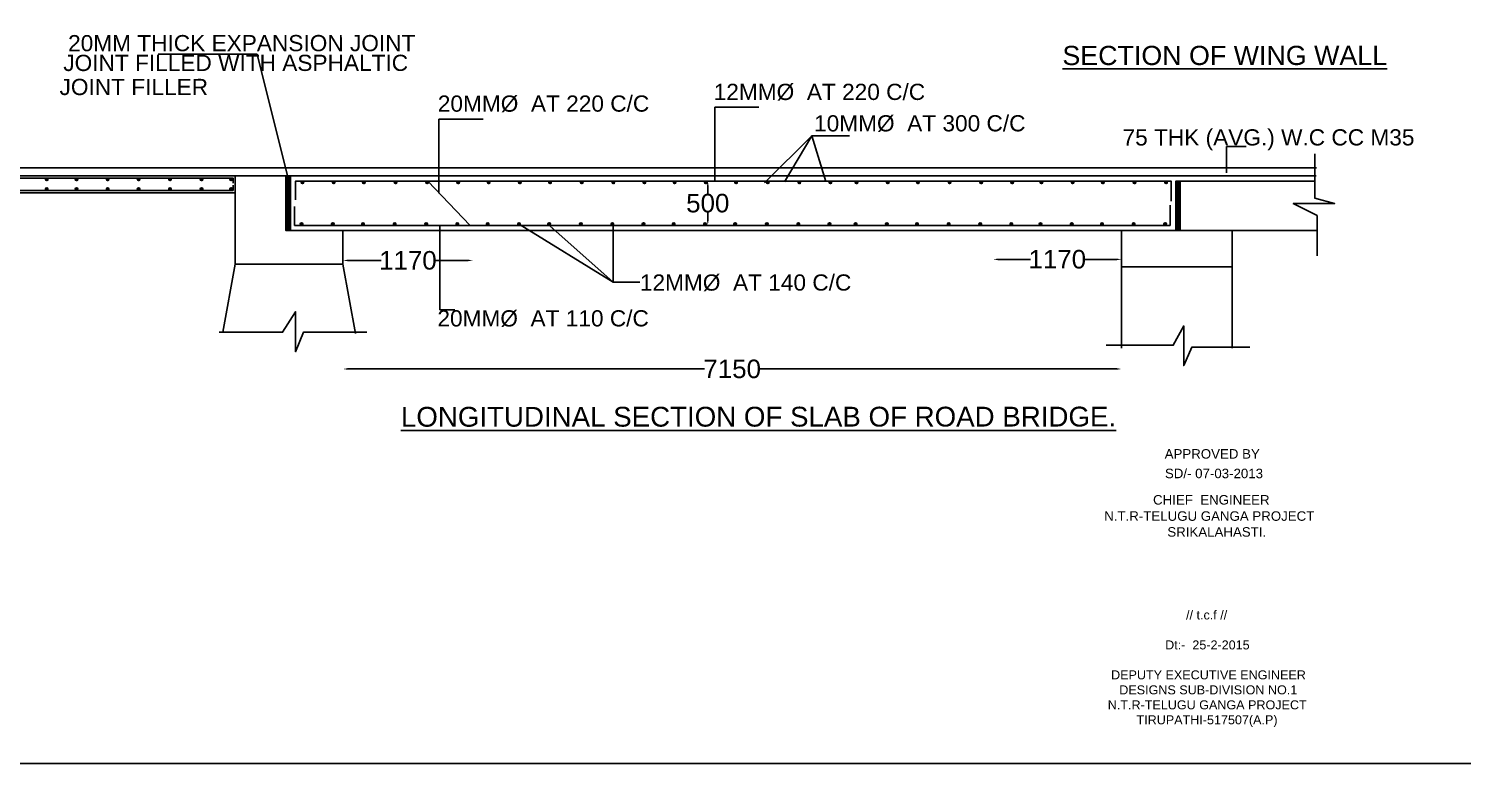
# Model space of a CAD drawing. Header units: inches. Extents: x 490680 to 509728, y -171190 to -158359.
# Drawn here: x 497580 to 505311, y -171190 to -167226 of the extents above; entities that cross this region are included whole.
import ezdxf

# ---------------------------------------------------------------- set-up
doc = ezdxf.new("R2010")
doc.units = ezdxf.units.IN
doc.header["$MEASUREMENT"] = 0
for name, color, linetype in [('DIMENSION', 7, 'Continuous'), ('DRAWING', 7, 'Continuous'), ('TEXT', 7, 'Continuous')]:
    doc.layers.add(name, color=color, linetype=linetype)
doc.styles.get("Standard").update_dxf_attribs({"font": 'arial.ttf'})
doc.dimstyles.new('ST100', dxfattribs={"dimtxt": 100, "dimasz": 25, "dimexe": 0, "dimexo": 300, "dimgap": 0.09, "dimtad": 0, "dimtih": 1, "dimtoh": 1, "dimdec": 0, "dimzin": 0, "dimdsep": 46, "dimtxsty": 'Standard', "dimcen": 0, "dimse1": 1, "dimse2": 1, "dimadec": 0, "dimazin": 0, "dimtfac": 1, "dimtdec": 0, "dimtofl": 0, "dimtmove": 0, "dimatfit": 3, "dimfxl": 2000, "dimtolj": 1, "dimtzin": 0, "dimarcsym": 0})
doc.dimstyles.get("Standard").update_dxf_attribs({"dimtxt": 0.18, "dimasz": 0.18, "dimexe": 0.18, "dimexo": 0.0625, "dimgap": 0.09, "dimtad": 0, "dimtih": 1, "dimtoh": 1, "dimdec": 4, "dimzin": 0, "dimdsep": 46, "dimtxsty": 'Standard', "dimcen": 0.09, "dimadec": 0, "dimazin": 0, "dimtfac": 1, "dimtdec": 4, "dimtofl": 0, "dimtmove": 0, "dimatfit": 3, "dimfxl": 1, "dimtolj": 1, "dimtzin": 0, "dimarcsym": 0})
pattern_1 = [(45, (40996.27806, -4804.35846), (-0.085871426526, 0.085871426526), [])]

# ---------------------------------------------------------------- blocks, each defined once
blk = doc.blocks.new('*D110')
at = {"layer": 'Defpoints', "color": 0, "ltscale": 0.4, "transparency": 16777216}
for p in [(499274, -168496), (499975, -168476.6), (499975, -168496)]:
    blk.add_point(p, dxfattribs=at)
at = {"layer": 'DIMENSION', "color": 0, "lineweight": -2, "ltscale": 0.4, "transparency": 16777216}
for p, q in [((499299, -168476.6), (499479.9, -168476.6)), ((499950, -168476.6), (499769, -168476.6))]:
    blk.add_line(p, q, dxfattribs=at)
at = {"layer": 'DIMENSION', "color": 0, "ltscale": 0.4, "transparency": 16777216}
for points in [[(499299, -168472.4), (499299, -168480.7), (499274, -168476.6)], [(499950, -168472.4), (499950, -168480.7), (499975, -168476.6)]]:
    blk.add_solid(points, dxfattribs=at)
at = {"layer": 'DIMENSION', "color": 0, "ltscale": 0.4, "transparency": 16777216, "insert": (499624.5, -168476.6), "char_height": 100, "attachment_point": 5}
blk.add_mtext('\\A1;1170', dxfattribs=at)
blk = doc.blocks.new('*D111')
at = {"layer": 'Defpoints', "color": 0, "ltscale": 0.4, "transparency": 16777216}
for p in [(499274, -168496), (503472.9, -168511.5), (503472.9, -169062.4)]:
    blk.add_point(p, dxfattribs=at)
at = {"layer": 'DIMENSION', "color": 0, "lineweight": -2, "ltscale": 0.4, "transparency": 16777216}
for p, q in [((499299, -169062.4), (501224.6, -169062.4)), ((503447.9, -169062.4), (501522.3, -169062.4))]:
    blk.add_line(p, q, dxfattribs=at)
at = {"layer": 'DIMENSION', "color": 0, "ltscale": 0.4, "transparency": 16777216}
for points in [[(499299, -169058.2), (499299, -169066.6), (499274, -169062.4)], [(503447.9, -169058.2), (503447.9, -169066.6), (503472.9, -169062.4)]]:
    blk.add_solid(points, dxfattribs=at)
at = {"layer": 'DIMENSION', "color": 0, "ltscale": 0.4, "transparency": 16777216, "insert": (501373.5, -169062.4), "char_height": 100, "attachment_point": 5}
blk.add_mtext('\\A1;7150', dxfattribs=at)
blk = doc.blocks.new('*D112')
at = {"layer": 'Defpoints', "color": 0, "ltscale": 0.4, "transparency": 16777216}
for p in [(502780.7, -168470.7), (502780.7, -168476.6), (503472.9, -168476.6)]:
    blk.add_point(p, dxfattribs=at)
at = {"layer": 'DIMENSION', "color": 0, "lineweight": -2, "ltscale": 0.4, "transparency": 16777216}
for p, q in [((502805.7, -168470.7), (502982.3, -168470.7)), ((503447.9, -168470.7), (503271.4, -168470.7))]:
    blk.add_line(p, q, dxfattribs=at)
at = {"layer": 'DIMENSION', "color": 0, "ltscale": 0.4, "transparency": 16777216}
for points in [[(502805.7, -168466.6), (502805.7, -168474.9), (502780.7, -168470.7)], [(503447.9, -168466.6), (503447.9, -168474.9), (503472.9, -168470.7)]]:
    blk.add_solid(points, dxfattribs=at)
at = {"layer": 'DIMENSION', "color": 0, "ltscale": 0.4, "transparency": 16777216, "insert": (503126.8, -168470.7), "char_height": 100, "attachment_point": 5}
blk.add_mtext('\\A1;1170', dxfattribs=at)
blk = doc.blocks.new('*D113')
at = {"layer": 'Defpoints', "color": 0, "ltscale": 0.4, "transparency": 16777216}
for p in [(501116.5, -168048.1), (501116.5, -168287.6), (501241.8, -168287.6)]:
    blk.add_point(p, dxfattribs=at)
at = {"layer": 'DIMENSION', "color": 0, "lineweight": -2, "ltscale": 0.4, "transparency": 16777216}
for p, q in [((501241.8, -168073.1), (501241.8, -168116.7)), ((501241.8, -168262.6), (501241.8, -168219))]:
    blk.add_line(p, q, dxfattribs=at)
at = {"layer": 'DIMENSION', "color": 0, "ltscale": 0.4, "transparency": 16777216}
for points in [[(501237.7, -168073.1), (501246, -168073.1), (501241.8, -168048.1)], [(501237.7, -168262.6), (501246, -168262.6), (501241.8, -168287.6)]]:
    blk.add_solid(points, dxfattribs=at)
at = {"layer": 'DIMENSION', "color": 0, "ltscale": 0.4, "transparency": 16777216, "insert": (501241.8, -168167.9), "char_height": 100, "attachment_point": 5}
blk.add_mtext('\\A1;500', dxfattribs=at)

msp = doc.modelspace()

# ---------------------------------------------------------------- hatches: boundary and pattern name
at = {"layer": 'DRAWING', "ltscale": 0.4}
h = msp.add_hatch(dxfattribs=at)
h.set_pattern_fill('ANSI31', color=256, scale=0.971524, style=0)
h.set_pattern_definition([(45, (31248.48911, -10736), (-0.085871426526, 0.085871426526), [])])
h.paths.add_polyline_path([(497683.6, -168038.9, 1), (497670, -168038.9, 1)])
h = msp.add_hatch(dxfattribs=at)
h.set_pattern_fill('ANSI31', color=256, scale=0.971524, style=0)
h.set_pattern_definition([(45, (31409.27638, -10736), (-0.085871426526, 0.085871426526), [])])
h.paths.add_polyline_path([(497844.4, -168038.9, 1), (497830.8, -168038.9, 1)])
h = msp.add_hatch(dxfattribs=at)
h.set_pattern_fill('ANSI31', color=256, scale=0.971524, style=0)
h.set_pattern_definition([(45, (31576.86432, -10736), (-0.085871426526, 0.085871426526), [])])
h.paths.add_polyline_path([(498012, -168038.9, 1), (497998.4, -168038.9, 1)])
h = msp.add_hatch(dxfattribs=at)
h.set_pattern_fill('ANSI31', color=256, scale=0.971524, style=0)
h.set_pattern_definition([(45, (31743.9665, -10736), (-0.085871426526, 0.085871426526), [])])
h.paths.add_polyline_path([(498179.1, -168038.9, 1), (498165.5, -168038.9, 1)])
h = msp.add_hatch(dxfattribs=at)
h.set_pattern_fill('ANSI31', color=256, scale=0.971524, style=0)
h.set_pattern_definition([(45, (31913.49749, -10736), (-0.085871426526, 0.085871426526), [])])
h.paths.add_polyline_path([(498348.6, -168038.9, 1), (498335, -168038.9, 1)])
h = msp.add_hatch(dxfattribs=at)
h.set_pattern_fill('ANSI31', color=256, scale=0.971524, style=0)
h.set_pattern_definition([(45, (32083.51424, -10736), (-0.085871426526, 0.085871426526), [])])
h.paths.add_polyline_path([(498518.6, -168038.9, 1), (498505, -168038.9, 1)])
h = msp.add_hatch(dxfattribs=at)
h.set_pattern_fill('ANSI31', color=256, scale=0.971524, style=0)
h.set_pattern_definition([(45, (32242.84422, -10736), (-0.085871426526, 0.085871426526), [])])
h.paths.add_polyline_path([(498678, -168038.9, 1), (498664.4, -168038.9, 1)])
h = msp.add_hatch(dxfattribs=at)
h.set_pattern_fill('ANSI31', color=256, scale=0.971524, style=0)
h.set_pattern_definition(pattern_1)
h.paths.add_polyline_path([(498967, -168315.8), (498991.8, -168315.8), (498991.8, -168019.5), (498967, -168019.5)])
h = msp.add_hatch(dxfattribs=at)
h.set_pattern_fill('ANSI31', color=256, scale=0.971524, style=0)
h.set_pattern_definition([(45, (32627.56784, -10752.03015), (-0.085871426526, 0.085871426526), [])])
h.paths.add_polyline_path([(499062.7, -168054.9, 1), (499049.1, -168054.9, 1)])
h = msp.add_hatch(dxfattribs=at)
h.set_pattern_fill('ANSI31', color=256, scale=0.971524, style=0)
h.set_pattern_definition([(45, (32796.1273, -10752.03015), (-0.085871426526, 0.085871426526), [])])
h.paths.add_polyline_path([(499231.3, -168054.9, 1), (499217.7, -168054.9, 1)])
h = msp.add_hatch(dxfattribs=at)
h.set_pattern_fill('ANSI31', color=256, scale=0.971524, style=0)
h.set_pattern_definition([(45, (32958.85762, -10752.03015), (-0.085871426526, 0.085871426526), [])])
h.paths.add_polyline_path([(499394, -168054.9, 1), (499380.4, -168054.9, 1)])
h = msp.add_hatch(dxfattribs=at)
h.set_pattern_fill('ANSI31', color=256, scale=0.971524, style=0)
h.set_pattern_definition([(45, (33129.8459, -10752.03015), (-0.085871426526, 0.085871426526), [])])
h.paths.add_polyline_path([(499565, -168054.9, 1), (499551.4, -168054.9, 1)])
h = msp.add_hatch(dxfattribs=at)
h.set_pattern_fill('ANSI31', color=256, scale=0.971524, style=0)
h.set_pattern_definition([(45, (33299.86265, -10752.03015), (-0.085871426526, 0.085871426526), [])])
h.paths.add_polyline_path([(499735, -168054.9, 1), (499721.4, -168054.9, 1)])
h = msp.add_hatch(dxfattribs=at)
h.set_pattern_fill('ANSI31', color=256, scale=0.971524, style=0)
h.set_pattern_definition([(45, (33467.45059, -10752.03015), (-0.085871426526, 0.085871426526), [])])
h.paths.add_polyline_path([(499902.6, -168054.9, 1), (499889, -168054.9, 1)])
h = msp.add_hatch(dxfattribs=at)
h.set_pattern_fill('ANSI31', color=256, scale=0.971524, style=0)
h.set_pattern_definition([(45, (33631.63819, -10752.03015), (-0.085871426526, 0.085871426526), [])])
h.paths.add_polyline_path([(500066.8, -168054.9, 1), (500053.2, -168054.9, 1)])
h = msp.add_hatch(dxfattribs=at)
h.set_pattern_fill('ANSI31', color=256, scale=0.971524, style=0)
h.set_pattern_definition([(45, (33800.19765, -10752.03015), (-0.085871426526, 0.085871426526), [])])
h.paths.add_polyline_path([(500235.3, -168054.9, 1), (500221.7, -168054.9, 1)])
h = msp.add_hatch(dxfattribs=at)
h.set_pattern_fill('ANSI31', color=256, scale=0.971524, style=0)
h.set_pattern_definition([(45, (33962.92797, -10752.03015), (-0.085871426526, 0.085871426526), [])])
h.paths.add_polyline_path([(500398.1, -168054.9, 1), (500384.5, -168054.9, 1)])
h = msp.add_hatch(dxfattribs=at)
h.set_pattern_fill('ANSI31', color=256, scale=0.971524, style=0)
h.set_pattern_definition([(45, (34133.91625, -10752.03015), (-0.085871426526, 0.085871426526), [])])
h.paths.add_polyline_path([(500569, -168054.9, 1), (500555.4, -168054.9, 1)])
h = msp.add_hatch(dxfattribs=at)
h.set_pattern_fill('ANSI31', color=256, scale=0.971524, style=0)
h.set_pattern_definition([(45, (34303.933, -10752.03015), (-0.085871426526, 0.085871426526), [])])
h.paths.add_polyline_path([(500739.1, -168054.9, 1), (500725.5, -168054.9, 1)])
h = msp.add_hatch(dxfattribs=at)
h.set_pattern_fill('ANSI31', color=256, scale=0.971524, style=0)
h.set_pattern_definition([(45, (34471.52094, -10752.03015), (-0.085871426526, 0.085871426526), [])])
h.paths.add_polyline_path([(500906.6, -168054.9, 1), (500893, -168054.9, 1)])
h = msp.add_hatch(dxfattribs=at)
h.set_pattern_fill('ANSI31', color=256, scale=0.971524, style=0)
h.set_pattern_definition([(45, (34634.73702, -10752.03015), (-0.085871426526, 0.085871426526), [])])
h.paths.add_polyline_path([(501069.9, -168054.9, 1), (501056.3, -168054.9, 1)])
h = msp.add_hatch(dxfattribs=at)
h.set_pattern_fill('ANSI31', color=256, scale=0.971524, style=0)
h.set_pattern_definition([(45, (34803.29648, -10752.03015), (-0.085871426526, 0.085871426526), [])])
h.paths.add_polyline_path([(501238.4, -168054.9, 1), (501224.8, -168054.9, 1)])
h = msp.add_hatch(dxfattribs=at)
h.set_pattern_fill('ANSI31', color=256, scale=0.971524, style=0)
h.set_pattern_definition([(45, (34966.0268, -10752.03015), (-0.085871426526, 0.085871426526), [])])
h.paths.add_polyline_path([(501401.2, -168054.9, 1), (501387.6, -168054.9, 1)])
h = msp.add_hatch(dxfattribs=at)
h.set_pattern_fill('ANSI31', color=256, scale=0.971524, style=0)
h.set_pattern_definition([(45, (35137.01508, -10752.03015), (-0.085871426526, 0.085871426526), [])])
h.paths.add_polyline_path([(501572.1, -168054.9, 1), (501558.5, -168054.9, 1)])
h = msp.add_hatch(dxfattribs=at)
h.set_pattern_fill('ANSI31', color=256, scale=0.971524, style=0)
h.set_pattern_definition([(45, (35307.03183, -10752.03015), (-0.085871426526, 0.085871426526), [])])
h.paths.add_polyline_path([(501742.2, -168054.9, 1), (501728.6, -168054.9, 1)])
h = msp.add_hatch(dxfattribs=at)
h.set_pattern_fill('ANSI31', color=256, scale=0.971524, style=0)
h.set_pattern_definition([(45, (35474.61977, -10752.03015), (-0.085871426526, 0.085871426526), [])])
h.paths.add_polyline_path([(501909.7, -168054.9, 1), (501896.1, -168054.9, 1)])
h = msp.add_hatch(dxfattribs=at)
h.set_pattern_fill('ANSI31', color=256, scale=0.971524, style=0)
h.set_pattern_definition([(45, (35615.49079, -10752.03015), (-0.085871426526, 0.085871426526), [])])
h.paths.add_polyline_path([(502050.6, -168054.9, 1), (502037, -168054.9, 1)])
h = msp.add_hatch(dxfattribs=at)
h.set_pattern_fill('ANSI31', color=256, scale=0.971524, style=0)
h.set_pattern_definition([(45, (35784.05025, -10752.03015), (-0.085871426526, 0.085871426526), [])])
h.paths.add_polyline_path([(502219.2, -168054.9, 1), (502205.6, -168054.9, 1)])
h = msp.add_hatch(dxfattribs=at)
h.set_pattern_fill('ANSI31', color=256, scale=0.971524, style=0)
h.set_pattern_definition([(45, (35946.78057, -10752.03015), (-0.085871426526, 0.085871426526), [])])
h.paths.add_polyline_path([(502381.9, -168054.9, 1), (502368.3, -168054.9, 1)])
h = msp.add_hatch(dxfattribs=at)
h.set_pattern_fill('ANSI31', color=256, scale=0.971524, style=0)
h.set_pattern_definition([(45, (36117.76884, -10752.03015), (-0.085871426526, 0.085871426526), [])])
h.paths.add_polyline_path([(502552.9, -168054.9, 1), (502539.3, -168054.9, 1)])
h = msp.add_hatch(dxfattribs=at)
h.set_pattern_fill('ANSI31', color=256, scale=0.971524, style=0)
h.set_pattern_definition([(45, (36287.7856, -10752.03015), (-0.085871426526, 0.085871426526), [])])
h.paths.add_polyline_path([(502722.9, -168054.9, 1), (502709.3, -168054.9, 1)])
h = msp.add_hatch(dxfattribs=at)
h.set_pattern_fill('ANSI31', color=256, scale=0.971524, style=0)
h.set_pattern_definition([(45, (36455.37353, -10752.03015), (-0.085871426526, 0.085871426526), [])])
h.paths.add_polyline_path([(502890.5, -168054.9, 1), (502876.9, -168054.9, 1)])
h = msp.add_hatch(dxfattribs=at)
h.set_pattern_fill('ANSI31', color=256, scale=0.971524, style=0)
h.set_pattern_definition([(45, (36612.76047, -10752.03015), (-0.085871426526, 0.085871426526), [])])
h.paths.add_polyline_path([(503047.9, -168054.9, 1), (503034.3, -168054.9, 1)])
h = msp.add_hatch(dxfattribs=at)
h.set_pattern_fill('ANSI31', color=256, scale=0.971524, style=0)
h.set_pattern_definition([(45, (36781.31993, -10752.03015), (-0.085871426526, 0.085871426526), [])])
h.paths.add_polyline_path([(503216.4, -168054.9, 1), (503202.8, -168054.9, 1)])
h = msp.add_hatch(dxfattribs=at)
h.set_pattern_fill('ANSI31', color=256, scale=0.971524, style=0)
h.set_pattern_definition([(45, (36944.05025, -10752.03015), (-0.085871426526, 0.085871426526), [])])
h.paths.add_polyline_path([(503379.2, -168054.9, 1), (503365.6, -168054.9, 1)])
h = msp.add_hatch(dxfattribs=at)
h.set_pattern_fill('ANSI31', color=256, scale=0.971524, style=0)
h.set_pattern_definition([(45, (37115.03853, -10752.03015), (-0.085871426526, 0.085871426526), [])])
h.paths.add_polyline_path([(503550.2, -168054.9, 1), (503536.6, -168054.9, 1)])
h = msp.add_hatch(dxfattribs=at)
h.set_pattern_fill('ANSI31', color=256, scale=0.971524, style=0)
h.set_pattern_definition([(45, (37285.05528, -10752.03015), (-0.085871426526, 0.085871426526), [])])
h.paths.add_polyline_path([(503720.2, -168054.9, 1), (503706.6, -168054.9, 1)])
h = msp.add_hatch(dxfattribs=at)
h.set_pattern_fill('ANSI31', color=256, scale=0.971524, style=0)
h.set_pattern_definition(pattern_1)
h.paths.add_polyline_path([(503789.2, -168048.1), (503766.3, -168048.1), (503766.3, -168315.8), (503789.2, -168315.8), (503789.2, -168291.5)])
h = msp.add_hatch(dxfattribs=at)
h.set_pattern_fill('ANSI31', color=256, scale=0.971524, style=0)
h.set_pattern_definition([(315, (31248.48911, -325394.74372), (-0.085871426526, -0.085871426526), [])])
h.paths.add_polyline_path([(497670, -168091.8, 1), (497683.6, -168091.8, 1)])
h = msp.add_hatch(dxfattribs=at)
h.set_pattern_fill('ANSI31', color=256, scale=0.971524, style=0)
h.set_pattern_definition([(315, (31409.27638, -325394.74372), (-0.085871426526, -0.085871426526), [])])
h.paths.add_polyline_path([(497830.8, -168091.8, 1), (497844.4, -168091.8, 1)])
h = msp.add_hatch(dxfattribs=at)
h.set_pattern_fill('ANSI31', color=256, scale=0.971524, style=0)
h.set_pattern_definition([(315, (31576.86432, -325394.74372), (-0.085871426526, -0.085871426526), [])])
h.paths.add_polyline_path([(497998.4, -168091.8, 1), (498012, -168091.8, 1)])
h = msp.add_hatch(dxfattribs=at)
h.set_pattern_fill('ANSI31', color=256, scale=0.971524, style=0)
h.set_pattern_definition([(315, (31743.9665, -325394.74372), (-0.085871426526, -0.085871426526), [])])
h.paths.add_polyline_path([(498165.5, -168091.8, 1), (498179.1, -168091.8, 1)])
h = msp.add_hatch(dxfattribs=at)
h.set_pattern_fill('ANSI31', color=256, scale=0.971524, style=0)
h.set_pattern_definition([(315, (31913.49749, -325394.74372), (-0.085871426526, -0.085871426526), [])])
h.paths.add_polyline_path([(498335, -168091.8, 1), (498348.6, -168091.8, 1)])
h = msp.add_hatch(dxfattribs=at)
h.set_pattern_fill('ANSI31', color=256, scale=0.971524, style=0)
h.set_pattern_definition([(315, (32083.51424, -325394.74372), (-0.085871426526, -0.085871426526), [])])
h.paths.add_polyline_path([(498505, -168091.8, 1), (498518.6, -168091.8, 1)])
h = msp.add_hatch(dxfattribs=at)
h.set_pattern_fill('ANSI31', color=256, scale=0.971524, style=0)
h.set_pattern_definition([(315, (32242.84422, -325394.74372), (-0.085871426526, -0.085871426526), [])])
h.paths.add_polyline_path([(498664.4, -168091.8, 1), (498678, -168091.8, 1)])
h = msp.add_hatch(dxfattribs=at)
h.set_pattern_fill('ANSI31', color=256, scale=0.971524, style=0)
h.set_pattern_definition([(315, (32622.71022, -325583.70519), (-0.085871426526, -0.085871426526), [])])
h.paths.add_polyline_path([(499044.2, -168280.8, 1), (499057.8, -168280.8, 1)])
h = msp.add_hatch(dxfattribs=at)
h.set_pattern_fill('ANSI31', color=256, scale=0.971524, style=0)
h.set_pattern_definition([(315, (32791.26968, -325583.70519), (-0.085871426526, -0.085871426526), [])])
h.paths.add_polyline_path([(499212.8, -168280.8, 1), (499226.4, -168280.8, 1)])
h = msp.add_hatch(dxfattribs=at)
h.set_pattern_fill('ANSI31', color=256, scale=0.971524, style=0)
h.set_pattern_definition([(315, (32954, -325583.70519), (-0.085871426526, -0.085871426526), [])])
h.paths.add_polyline_path([(499375.5, -168280.8, 1), (499389.1, -168280.8, 1)])
h = msp.add_hatch(dxfattribs=at)
h.set_pattern_fill('ANSI31', color=256, scale=0.971524, style=0)
h.set_pattern_definition([(315, (33124.98827, -325583.70519), (-0.085871426526, -0.085871426526), [])])
h.paths.add_polyline_path([(499546.5, -168280.8, 1), (499560.1, -168280.8, 1)])
h = msp.add_hatch(dxfattribs=at)
h.set_pattern_fill('ANSI31', color=256, scale=0.971524, style=0)
h.set_pattern_definition([(315, (33295.00503, -325583.70519), (-0.085871426526, -0.085871426526), [])])
h.paths.add_polyline_path([(499716.5, -168280.8, 1), (499730.1, -168280.8, 1)])
h = msp.add_hatch(dxfattribs=at)
h.set_pattern_fill('ANSI31', color=256, scale=0.971524, style=0)
h.set_pattern_definition([(315, (33462.59296, -325583.70519), (-0.085871426526, -0.085871426526), [])])
h.paths.add_polyline_path([(499884.1, -168280.8, 1), (499897.7, -168280.8, 1)])
h = msp.add_hatch(dxfattribs=at)
h.set_pattern_fill('ANSI31', color=256, scale=0.971524, style=0)
h.set_pattern_definition([(315, (33626.78057, -325583.70519), (-0.085871426526, -0.085871426526), [])])
h.paths.add_polyline_path([(500048.3, -168280.8, 1), (500061.9, -168280.8, 1)])
h = msp.add_hatch(dxfattribs=at)
h.set_pattern_fill('ANSI31', color=256, scale=0.971524, style=0)
h.set_pattern_definition([(315, (33795.34003, -325583.70519), (-0.085871426526, -0.085871426526), [])])
h.paths.add_polyline_path([(500216.9, -168280.8, 1), (500230.5, -168280.8, 1)])
h = msp.add_hatch(dxfattribs=at)
h.set_pattern_fill('ANSI31', color=256, scale=0.971524, style=0)
h.set_pattern_definition([(315, (33958.07035, -325583.70519), (-0.085871426526, -0.085871426526), [])])
h.paths.add_polyline_path([(500379.6, -168280.8, 1), (500393.2, -168280.8, 1)])
h = msp.add_hatch(dxfattribs=at)
h.set_pattern_fill('ANSI31', color=256, scale=0.971524, style=0)
h.set_pattern_definition([(315, (34129.05863, -325583.70519), (-0.085871426526, -0.085871426526), [])])
h.paths.add_polyline_path([(500550.6, -168280.8, 1), (500564.2, -168280.8, 1)])
h = msp.add_hatch(dxfattribs=at)
h.set_pattern_fill('ANSI31', color=256, scale=0.971524, style=0)
h.set_pattern_definition([(315, (34299.07538, -325583.70519), (-0.085871426526, -0.085871426526), [])])
h.paths.add_polyline_path([(500720.6, -168280.8, 1), (500734.2, -168280.8, 1)])
h = msp.add_hatch(dxfattribs=at)
h.set_pattern_fill('ANSI31', color=256, scale=0.971524, style=0)
h.set_pattern_definition([(315, (34466.66332, -325583.70519), (-0.085871426526, -0.085871426526), [])])
h.paths.add_polyline_path([(500888.2, -168280.8, 1), (500901.8, -168280.8, 1)])
h = msp.add_hatch(dxfattribs=at)
h.set_pattern_fill('ANSI31', color=256, scale=0.971524, style=0)
h.set_pattern_definition([(315, (34629.8794, -325583.70519), (-0.085871426526, -0.085871426526), [])])
h.paths.add_polyline_path([(501051.4, -168280.8, 1), (501065, -168280.8, 1)])
h = msp.add_hatch(dxfattribs=at)
h.set_pattern_fill('ANSI31', color=256, scale=0.971524, style=0)
h.set_pattern_definition([(315, (34798.43886, -325583.70519), (-0.085871426526, -0.085871426526), [])])
h.paths.add_polyline_path([(501220, -168280.8, 1), (501233.6, -168280.8, 1)])
h = msp.add_hatch(dxfattribs=at)
h.set_pattern_fill('ANSI31', color=256, scale=0.971524, style=0)
h.set_pattern_definition([(315, (34961.16918, -325583.70519), (-0.085871426526, -0.085871426526), [])])
h.paths.add_polyline_path([(501382.7, -168280.8, 1), (501396.3, -168280.8, 1)])
h = msp.add_hatch(dxfattribs=at)
h.set_pattern_fill('ANSI31', color=256, scale=0.971524, style=0)
h.set_pattern_definition([(315, (35132.15745, -325583.70519), (-0.085871426526, -0.085871426526), [])])
h.paths.add_polyline_path([(501553.7, -168280.8, 1), (501567.3, -168280.8, 1)])
h = msp.add_hatch(dxfattribs=at)
h.set_pattern_fill('ANSI31', color=256, scale=0.971524, style=0)
h.set_pattern_definition([(315, (35302.1742, -325583.70519), (-0.085871426526, -0.085871426526), [])])
h.paths.add_polyline_path([(501723.7, -168280.8, 1), (501737.3, -168280.8, 1)])
h = msp.add_hatch(dxfattribs=at)
h.set_pattern_fill('ANSI31', color=256, scale=0.971524, style=0)
h.set_pattern_definition([(315, (35469.76214, -325583.70519), (-0.085871426526, -0.085871426526), [])])
h.paths.add_polyline_path([(501891.3, -168280.8, 1), (501904.9, -168280.8, 1)])
h = msp.add_hatch(dxfattribs=at)
h.set_pattern_fill('ANSI31', color=256, scale=0.971524, style=0)
h.set_pattern_definition([(315, (35610.63317, -325583.70519), (-0.085871426526, -0.085871426526), [])])
h.paths.add_polyline_path([(502032.2, -168280.8, 1), (502045.8, -168280.8, 1)])
h = msp.add_hatch(dxfattribs=at)
h.set_pattern_fill('ANSI31', color=256, scale=0.971524, style=0)
h.set_pattern_definition([(315, (35779.19263, -325583.70519), (-0.085871426526, -0.085871426526), [])])
h.paths.add_polyline_path([(502200.7, -168280.8, 1), (502214.3, -168280.8, 1)])
h = msp.add_hatch(dxfattribs=at)
h.set_pattern_fill('ANSI31', color=256, scale=0.971524, style=0)
h.set_pattern_definition([(315, (35941.92295, -325583.70519), (-0.085871426526, -0.085871426526), [])])
h.paths.add_polyline_path([(502363.4, -168280.8, 1), (502377, -168280.8, 1)])
h = msp.add_hatch(dxfattribs=at)
h.set_pattern_fill('ANSI31', color=256, scale=0.971524, style=0)
h.set_pattern_definition([(315, (36112.91122, -325583.70519), (-0.085871426526, -0.085871426526), [])])
h.paths.add_polyline_path([(502534.4, -168280.8, 1), (502548, -168280.8, 1)])
h = msp.add_hatch(dxfattribs=at)
h.set_pattern_fill('ANSI31', color=256, scale=0.971524, style=0)
h.set_pattern_definition([(315, (36282.92797, -325583.70519), (-0.085871426526, -0.085871426526), [])])
h.paths.add_polyline_path([(502704.5, -168280.8, 1), (502718.1, -168280.8, 1)])
h = msp.add_hatch(dxfattribs=at)
h.set_pattern_fill('ANSI31', color=256, scale=0.971524, style=0)
h.set_pattern_definition([(315, (36450.51591, -325583.70519), (-0.085871426526, -0.085871426526), [])])
h.paths.add_polyline_path([(502872, -168280.8, 1), (502885.6, -168280.8, 1)])
h = msp.add_hatch(dxfattribs=at)
h.set_pattern_fill('ANSI31', color=256, scale=0.971524, style=0)
h.set_pattern_definition([(315, (36607.90285, -325583.70519), (-0.085871426526, -0.085871426526), [])])
h.paths.add_polyline_path([(503029.4, -168280.8, 1), (503043, -168280.8, 1)])
h = msp.add_hatch(dxfattribs=at)
h.set_pattern_fill('ANSI31', color=256, scale=0.971524, style=0)
h.set_pattern_definition([(315, (36776.46231, -325583.70519), (-0.085871426526, -0.085871426526), [])])
h.paths.add_polyline_path([(503198, -168280.8, 1), (503211.6, -168280.8, 1)])
h = msp.add_hatch(dxfattribs=at)
h.set_pattern_fill('ANSI31', color=256, scale=0.971524, style=0)
h.set_pattern_definition([(315, (36939.19263, -325583.70519), (-0.085871426526, -0.085871426526), [])])
h.paths.add_polyline_path([(503360.7, -168280.8, 1), (503374.3, -168280.8, 1)])
h = msp.add_hatch(dxfattribs=at)
h.set_pattern_fill('ANSI31', color=256, scale=0.971524, style=0)
h.set_pattern_definition([(315, (37110.1809, -325583.70519), (-0.085871426526, -0.085871426526), [])])
h.paths.add_polyline_path([(503531.7, -168280.8, 1), (503545.3, -168280.8, 1)])
h = msp.add_hatch(dxfattribs=at)
h.set_pattern_fill('ANSI31', color=256, scale=0.971524, style=0)
h.set_pattern_definition([(315, (37280.19765, -325583.70519), (-0.085871426526, -0.085871426526), [])])
h.paths.add_polyline_path([(503701.7, -168280.8, 1), (503715.3, -168280.8, 1)])

# ---------------------------------------------------------------- linework, layer by layer
msp.add_lwpolyline([(509728.5, -158359), (490679.5, -158359), (490679.5, -171190.5), (509728.5, -171190.5)], close=True, dxfattribs=at)
for points in [[(504515.4, -167901.4), (504515.4, -168139.9), (504622.2, -168169.6), (504399.3, -168169.6), (504527.5, -168234.2), (504527.5, -168451.3)], [(496932.1, -167976.7), (504524.6, -167976.7)], [(498681.9, -168070.5), (498681.9, -168098.6), (496861.1, -168098.6)], [(498694, -168019.5), (498694, -168496), (499274, -168496), (499274, -168315.8), (498967, -168315.8), (498967, -168019.5), (498694, -168019.5), (496925.3, -168019.5)], [(498681.9, -168060.3), (498681.9, -168032.1), (496932.6, -168032.1)], [(498967, -168019.5), (498991.8, -168019.5)], [(498991.8, -168019.5), (504523.6, -168019.5)], [(498991.8, -168019.5), (498991.8, -168315.8)], [(499018.5, -168149.7), (499018.5, -168048.1), (503740.1, -168048.1), (503740.1, -168157.4)], [(499733, -168048.1), (499960.9, -168287.6)], [(503789.2, -168048.1), (503766.3, -168048.1), (503766.3, -168315.8)], [(504515.4, -168048.1), (503789.2, -168048.1), (503789.2, -168291.5), (503789.2, -168315.8)], [(498694, -168112.2), (496890.1, -168112.2)], [(499013.6, -168186.1), (499013.6, -168287.6), (503735.2, -168287.6), (503735.2, -168178.3)], [(499274, -168315.8), (504527.5, -168315.8)], [(503472.9, -168315.8), (503472.9, -168950.7)], [(504069.9, -168315.8), (504069.9, -168950.7)], [(498694, -168496), (498627, -168863.7)], [(499274, -168496), (499342, -168871.5)], [(503472.9, -168511.5), (504069.9, -168511.5)], [(498606.1, -168863.7), (498949, -168863.7), (499018.5, -168753.9), (499018.5, -168969.1), (499061.2, -168863.7), (499403.2, -168863.7)], [(503390.8, -168934.6), (503751.8, -168934.6), (503809.1, -168829.7), (503809.1, -169044.4), (503852.8, -168943.9), (504164.7, -168943.9)]]:
    msp.add_lwpolyline(points, dxfattribs=at)
for centre in [(497676.8, -168038.9), (497837.6, -168038.9), (498005.2, -168038.9), (498172.3, -168038.9), (498341.8, -168038.9), (498511.8, -168038.9), (498671.2, -168038.9), (499055.9, -168054.9), (499224.5, -168054.9), (499387.2, -168054.9), (499558.2, -168054.9), (499728.2, -168054.9), (499895.8, -168054.9), (500060, -168054.9), (500228.5, -168054.9), (500391.3, -168054.9), (500562.2, -168054.9), (500732.3, -168054.9), (500899.8, -168054.9), (501063.1, -168054.9), (501231.6, -168054.9), (501394.4, -168054.9), (501565.3, -168054.9), (501735.4, -168054.9), (501902.9, -168054.9), (502043.8, -168054.9), (502212.4, -168054.9), (502375.1, -168054.9), (502546.1, -168054.9), (502716.1, -168054.9), (502883.7, -168054.9), (503041.1, -168054.9), (503209.6, -168054.9), (503372.4, -168054.9), (503543.4, -168054.9), (503713.4, -168054.9), (497676.8, -168091.8), (497837.6, -168091.8), (498005.2, -168091.8), (498172.3, -168091.8), (498341.8, -168091.8), (498511.8, -168091.8), (498671.2, -168091.8), (499051, -168280.8), (499219.6, -168280.8), (499382.3, -168280.8), (499553.3, -168280.8), (499723.3, -168280.8), (499890.9, -168280.8), (500055.1, -168280.8), (500223.7, -168280.8), (500386.4, -168280.8), (500557.4, -168280.8), (500727.4, -168280.8), (500895, -168280.8), (501058.2, -168280.8), (501226.8, -168280.8), (501389.5, -168280.8), (501560.5, -168280.8), (501730.5, -168280.8), (501898.1, -168280.8), (502039, -168280.8), (502207.5, -168280.8), (502370.2, -168280.8), (502541.2, -168280.8), (502711.3, -168280.8), (502878.8, -168280.8), (503036.2, -168280.8), (503204.8, -168280.8), (503367.5, -168280.8), (503538.5, -168280.8), (503708.5, -168280.8)]:
    msp.add_circle(centre, 6.8, dxfattribs=at)

# ---------------------------------------------------------------- texts
at = {"layer": 'DRAWING', "color": 7}
for s, height, p in [('20MM THICK EXPANSION JOINT', 87.437, (497792.1, -167347.8)), ('JOINT FILLED WITH ASPHALTIC', 87.437, (497766.3, -167454.4)), ('%%USECTION OF WING WALL', 103.504, (503154.4, -167422.3)), ('JOINT FILLER', 87.437, (497746.1, -167584.2)), ('12MMØ  AT 220 C/C ', 87.437, (501273.9, -167610.9)), ('20MMØ  AT 220 C/C ', 87.437, (499786, -167674)), ('10MMØ  AT 300 C/C ', 87.437, (501815.1, -167780.4)), ('75 THK (AVG.) W.C CC M35', 87.437, (503478.6, -167856.4)), ('12MMØ  AT 140 C/C ', 87.437, (500875.8, -168639.6)), ('20MMØ  AT 110 C/C ', 87.437, (499783.8, -168833)), ('%%ULONGITUDINAL SECTION OF SLAB OF ROAD BRIDGE.', 106.868, (499587.1, -169373.8))]:
    msp.add_text(s, height=height, rotation=0.01749, dxfattribs=at).set_placement(p)
at = {"layer": 'TEXT'}
for s, p in [('APPROVED BY ', (503705.9, -169546)), ('SD/- 07-03-2013', (503707.2, -169651.7)), ('N.T.R-TELUGU GANGA PROJECT', (503379.7, -169881.6)), ('SRIKALAHASTI.', (503720.2, -169967.3))]:
    msp.add_text(s, height=51.237, dxfattribs=at).set_placement(p)
at = {"layer": 'TEXT', "attachment_point": 1}
for s, insert, char_height, width in [('CHIEF  ENGINEER', (503643.2, -169742.8), 51.237, 1439.012), ('\\pi1106.2;// t.c.f //\\P\\pi1217.3;\\P\\pi993.38;Dt:-  25-2-2015\\P\\pi1217.3;\\P\\pi683.05; DEPUTY EXECUTIVE ENGINEER\\P\\pi746.05;DESIGNS SUB-DIVISION NO.1\\P\\pi684.06;N.T.R-TELUGU GANGA PROJECT\\P\\pi838.97;TIRUPATHI-517507(A.P)', (502715, -170365.4), 48.504, 2434.546)]:
    msp.add_mtext(s, dxfattribs=dict(at, insert=insert, char_height=char_height, width=width))

# ---------------------------------------------------------------- dimensions: what is measured, and where the dimension line sits
at = {"layer": 'DIMENSION', "ltscale": 0.4}
dim = msp.add_linear_dim(base=(501241.8, -168287.6), p1=(501116.5, -168048.1), p2=(501116.5, -168287.6), angle=90, text='500', dimstyle='ST100', dxfattribs=at)
dim.commit()
dim.dimension.update_dxf_attribs({"geometry": '*D113', "text_midpoint": (501241.8, -168167.9)})
for base, p1, p2, text, picture, middle in [((499975, -168476.6), (499274, -168496), (499975, -168496), '1170', '*D110', (499624.5, -168476.6)), ((502780.7, -168470.7), (503472.9, -168476.6), (502780.7, -168476.6), '1170', '*D112', (503126.8, -168470.7)), ((503472.9, -169062.4), (499274, -168496), (503472.9, -168511.5), '7150', '*D111', (501373.5, -169062.4))]:
    dim = msp.add_linear_dim(base=base, p1=p1, p2=p2, text=text, dimstyle='ST100', dxfattribs=at)
    dim.commit()
    dim.dimension.update_dxf_attribs({"geometry": picture, "text_midpoint": middle})

# ---------------------------------------------------------------- leaders
at = {"layer": 'DRAWING'}
for points in [[(498975, -168020), (498812, -167363.4), (498277.6, -167363.4)], [(501279.7, -168050.5), (501279.7, -167650.1), (501517.8, -167650.1)], [(499791.8, -168113.6), (499791.8, -167713.3), (500029.9, -167713.3)], [(501547.6, -168057.7), (501802.5, -167803.6), (502006.1, -167803.6)], [(501655.6, -168053), (501802.5, -167803.6)], [(501877.8, -168049.9), (501802.5, -167803.6)], [(504040.1, -168003.4), (504040.1, -167862.2), (504145.3, -167862.2)]]:
    msp.add_leader(points, dimstyle='Standard', override={"dimgap": 0.09, "dimtad": 0}, dxfattribs=at)
at = {"layer": 'TEXT', "ltscale": 0.4}
for points in [[(499796.2, -168289.1), (499796.2, -168742.3), (499877.8, -168742.3)], [(500229.5, -168284.4), (500730.8, -168593.2)], [(500389.3, -168290), (500730.8, -168593.2)], [(500730.8, -168288.6), (500730.8, -168593.2), (500875.1, -168593.2)]]:
    msp.add_leader(points, dimstyle='ST100', override={"dimgap": 0.09, "dimtad": 0}, dxfattribs=at)

doc.saveas('drawing.dxf')
